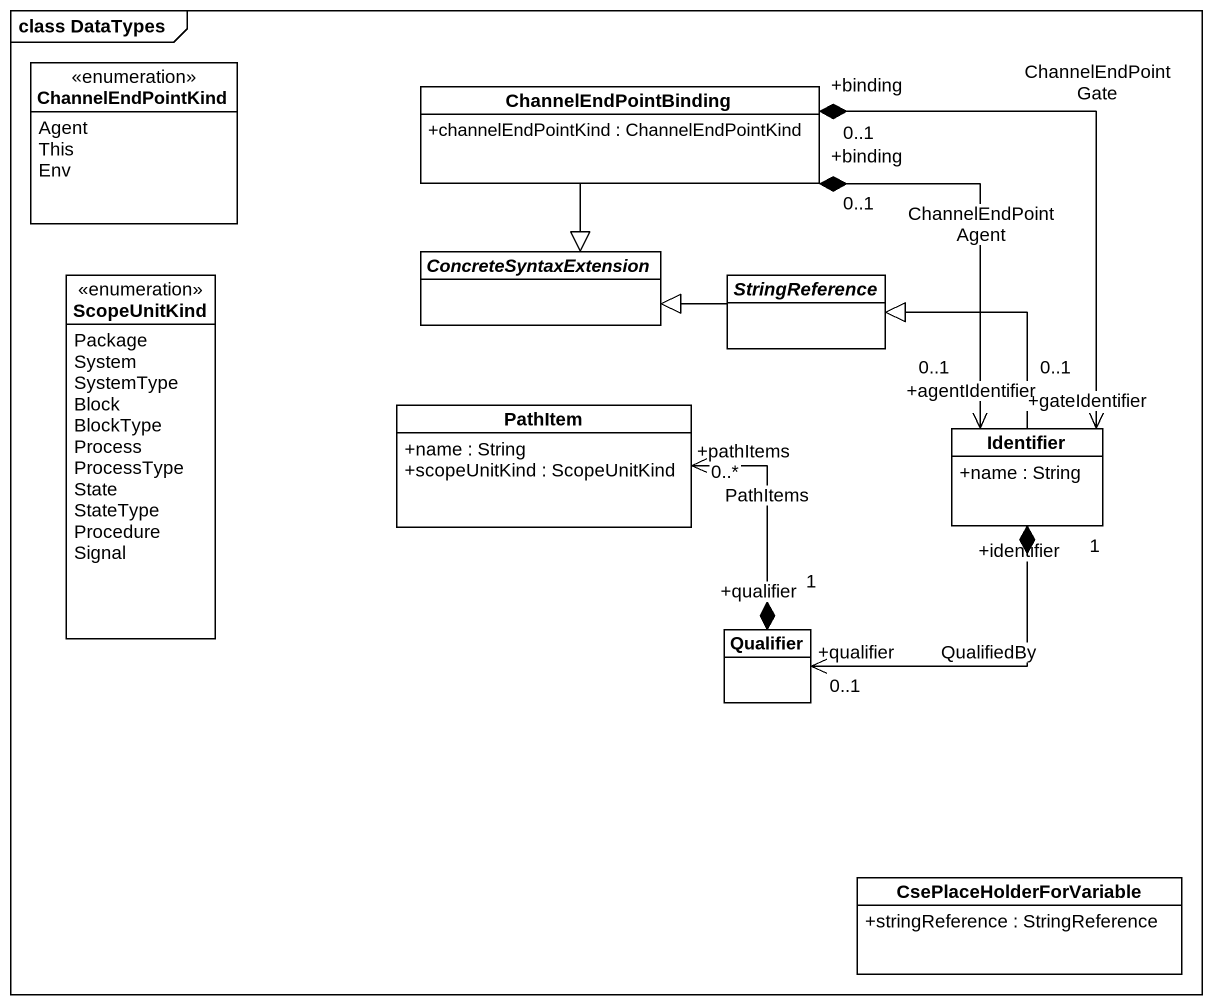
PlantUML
@startuml
mainframe class DataTypes
hide circle
hide empty members
skinparam classAttributeIconSize 0
enum ChannelEndPointKind {
  Agent
  This
  Env
}
class ChannelEndPointBinding {
  +channelEndPointKind : ChannelEndPointKind
}
enum ScopeUnitKind {
  Package
  System
  SystemType
  Block
  BlockType
  Process
  ProcessType
  State
  StateType
  Procedure
  Signal
}
abstract class ConcreteSyntaxExtension
abstract class StringReference
class PathItem {
  +name : String
  +scopeUnitKind : ScopeUnitKind
}
class Identifier {
  +name : String
}
class Qualifier
class CsePlaceHolderForVariable {
  +stringReference : StringReference
}
ChannelEndPointBinding --|> ConcreteSyntaxExtension
ChannelEndPointBinding "+binding\n0..1" *--> "+gateIdentifier\n0..1" Identifier : ChannelEndPointGate
ChannelEndPointBinding "+binding\n0..1" *--> "+agentIdentifier\n0..1" Identifier : ChannelEndPointAgent
StringReference -left-|> ConcreteSyntaxExtension
Identifier -up-|> StringReference
Identifier "+identifier\n1" *--> "+qualifier\n0..1" Qualifier : QualifiedBy
Qualifier "+qualifier\n1" *-up-> "+pathItems\n0..*" PathItem : PathItems
@enduml
